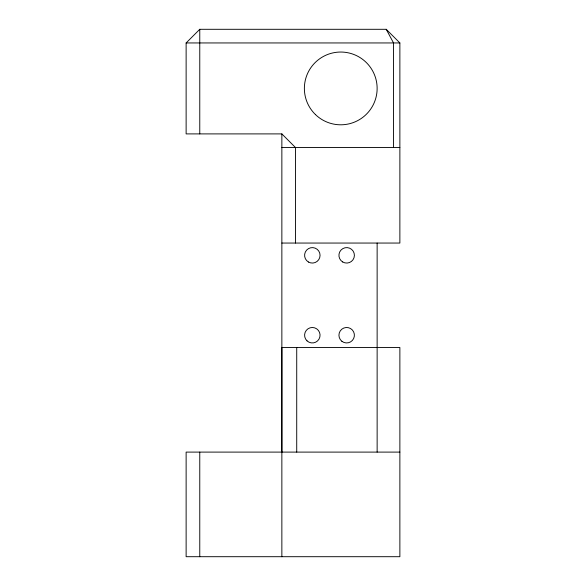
<?xml version="1.0" encoding="UTF-8"?>
<svg xmlns="http://www.w3.org/2000/svg" width="586" height="586" viewBox="0 0 586 586"><rect width="100%" height="100%" fill="white"/><g stroke="black" fill="none" stroke-linecap="round" stroke-linejoin="round"><path stroke-width="0.88" d="M281.851 452.099L281.859 347.505L399.872 347.498L399.872 556.7L186.128 556.7L186.128 452.099L399.872 452.099M296.721 452.092L296.728 347.498M295.498 243.051L295.498 147.547L281.859 133.901L186.128 133.901L186.128 42.946L199.767 29.3L386.233 29.3L399.872 42.946L399.872 243.051L281.859 243.058M186.128 42.946L399.872 42.946M281.859 147.547L399.872 147.547M386.233 29.3L393.528 42.946L393.528 147.547M377.135 243.051L377.135 452.099M281.859 133.901L281.859 556.7M199.767 29.3L199.767 133.901M199.767 452.099L199.767 556.7M315.429 114.541A36.383 36.383 0 0 0 376.036 97.298A36.383 36.383 0 0 0 330.797 53.429A36.383 36.383 0 0 0 315.429 114.541M308.463 262.03A7.728 7.728 0 0 0 320.059 255.335A7.728 7.728 0 0 0 308.463 248.64A7.728 7.728 0 0 0 308.463 262.03M307.035 340.854A7.728 7.728 0 0 0 319.853 336.987A7.728 7.728 0 0 0 310.089 327.816A7.728 7.728 0 0 0 307.035 340.854M342.729 261.986A7.728 7.728 0 0 0 354.398 255.415A7.728 7.728 0 0 0 342.869 248.596A7.728 7.728 0 0 0 342.729 261.986M341.887 341.294A7.728 7.728 0 0 0 354.318 336.32A7.728 7.728 0 0 0 343.792 328.043A7.728 7.728 0 0 0 341.887 341.294"/></g></svg>
